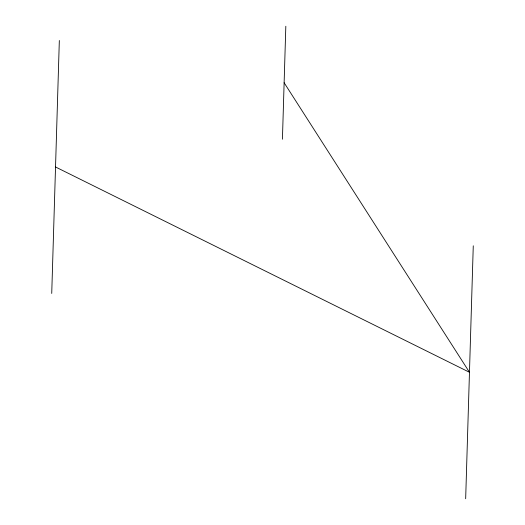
<?xml version="1.0" encoding="UTF-8"?>
<svg xmlns="http://www.w3.org/2000/svg" width="525" height="525" viewBox="0 0 525 525"><rect width="100%" height="100%" fill="white"/><g stroke="black" fill="none" stroke-linecap="round" stroke-linejoin="round"><path stroke-width="0.79" d="M51.732 293.449L59.332 40.51M282.43 139.23L285.823 26.25M465.668 498.75L473.268 245.812M55.532 166.976L469.468 372.277L284.13 82.74"/></g></svg>
